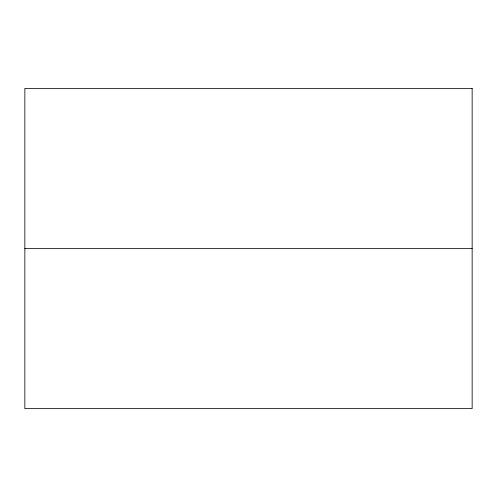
<?xml version="1.0" encoding="UTF-8"?>
<svg xmlns="http://www.w3.org/2000/svg" width="497" height="497" viewBox="0 0 497 497"><rect width="100%" height="100%" fill="white"/><g stroke="black" fill="none" stroke-linecap="round" stroke-linejoin="round"><path stroke-width="0.75" d="M24.85 248.5L472.15 248.5M472.15 88.379L24.85 88.379L24.85 408.621L472.15 408.621L472.15 88.379"/></g></svg>
